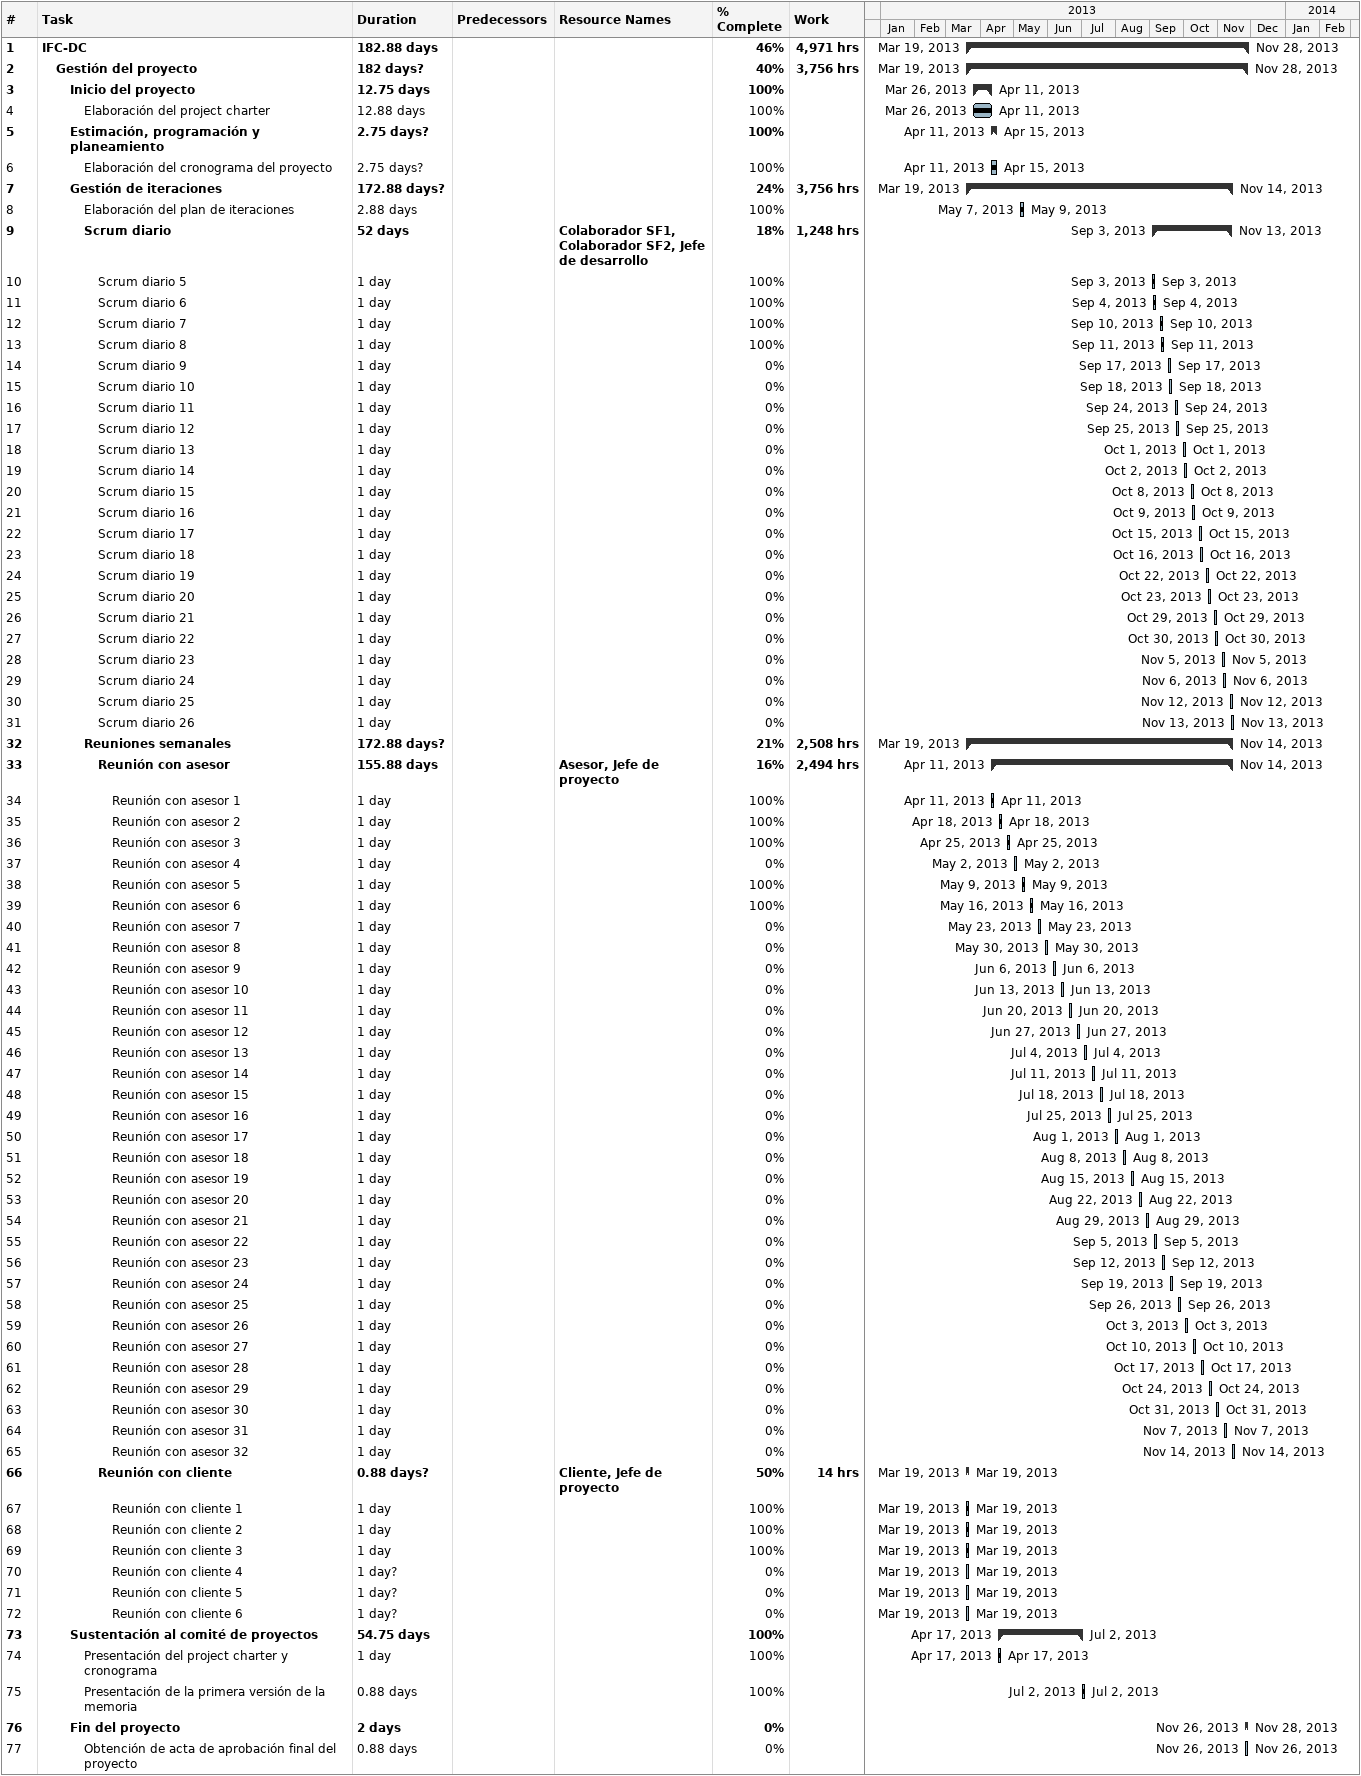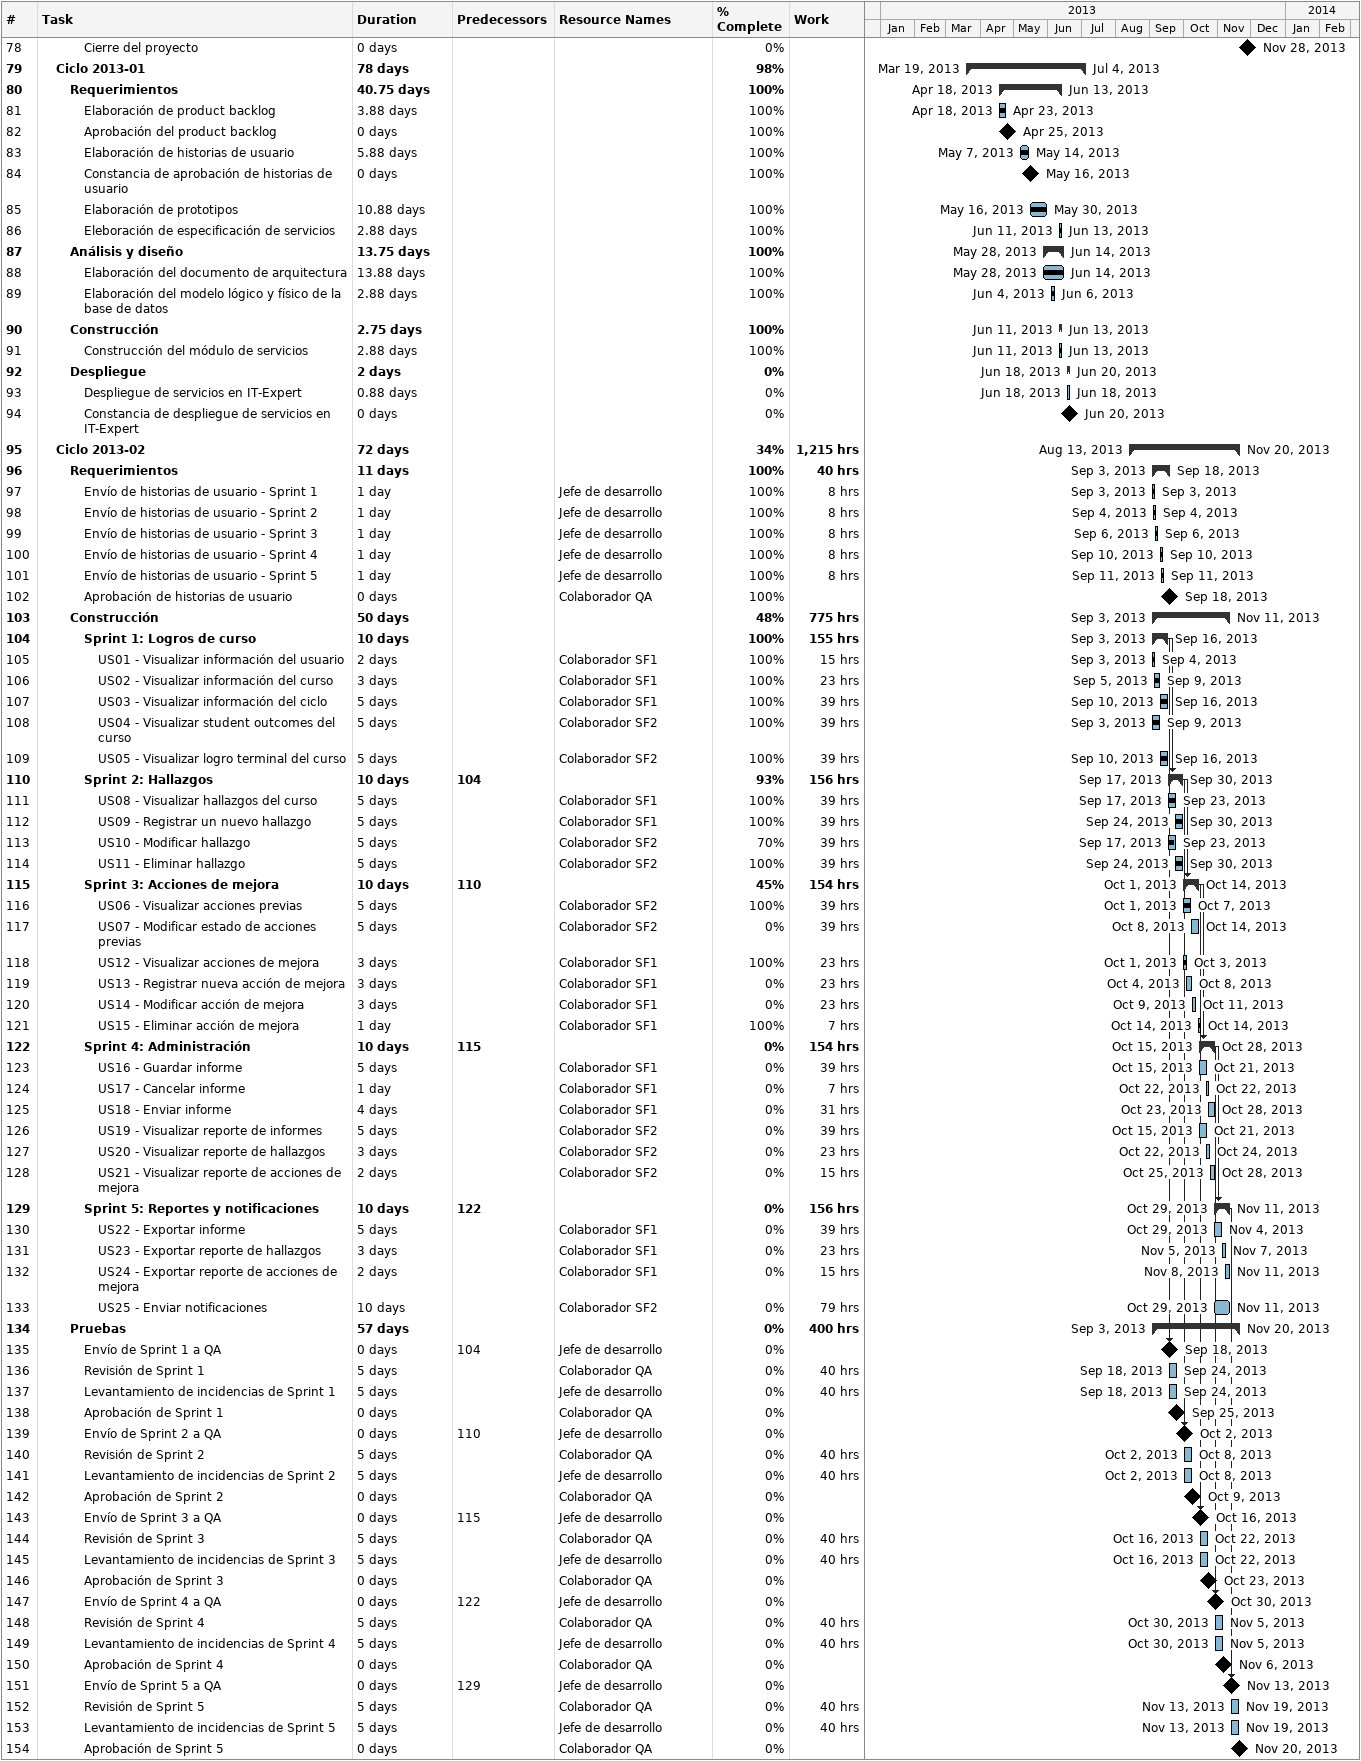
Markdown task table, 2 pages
| ID | Level | Task | Duration | Start | Finish | Predecessors | Resources | % complete | Work (h) |
|---|---|---|---|---|---|---|---|---|---|
| 1 | 1 | **IFC-DC** | 182.88d | 2013-03-19 | 2013-11-28 |  |  | 46 | 4971 |
| 2 | 2 | **Gestión del proyecto** | 182d? | 2013-03-19 | 2013-11-28 |  |  | 40 | 3756 |
| 3 | 3 | **Inicio del proyecto** | 12.75d | 2013-03-26 | 2013-04-11 |  |  | 100 |  |
| 4 | 4 | Elaboración del project charter | 12.88d | 2013-03-26 | 2013-04-11 |  |  | 100 |  |
| 5 | 3 | **Estimación, programación y planeamiento** | 2.75d? | 2013-04-11 | 2013-04-15 |  |  | 100 |  |
| 6 | 4 | Elaboración del cronograma del proyecto | 2.75d? | 2013-04-11 | 2013-04-15 |  |  | 100 |  |
| 7 | 3 | **Gestión de iteraciones** | 172.88d? | 2013-03-19 | 2013-11-14 |  |  | 24 | 3756 |
| 8 | 4 | Elaboración del plan de iteraciones | 2.88d | 2013-05-07 | 2013-05-09 |  |  | 100 |  |
| 9 | 4 | **Scrum diario** | 52d | 2013-09-03 | 2013-11-13 |  | Colaborador SF1, Colaborador SF2, Jefe de desarrollo | 18 | 1248 |
| 10 | 5 | Scrum diario 5 | 1d | 2013-09-03 | 2013-09-03 |  |  | 100 |  |
| 11 | 5 | Scrum diario 6 | 1d | 2013-09-04 | 2013-09-04 |  |  | 100 |  |
| 12 | 5 | Scrum diario 7 | 1d | 2013-09-10 | 2013-09-10 |  |  | 100 |  |
| 13 | 5 | Scrum diario 8 | 1d | 2013-09-11 | 2013-09-11 |  |  | 100 |  |
| 14 | 5 | Scrum diario 9 | 1d | 2013-09-17 | 2013-09-17 |  |  | 0 |  |
| 15 | 5 | Scrum diario 10 | 1d | 2013-09-18 | 2013-09-18 |  |  | 0 |  |
| 16 | 5 | Scrum diario 11 | 1d | 2013-09-24 | 2013-09-24 |  |  | 0 |  |
| 17 | 5 | Scrum diario 12 | 1d | 2013-09-25 | 2013-09-25 |  |  | 0 |  |
| 18 | 5 | Scrum diario 13 | 1d | 2013-10-01 | 2013-10-01 |  |  | 0 |  |
| 19 | 5 | Scrum diario 14 | 1d | 2013-10-02 | 2013-10-02 |  |  | 0 |  |
| 20 | 5 | Scrum diario 15 | 1d | 2013-10-08 | 2013-10-08 |  |  | 0 |  |
| 21 | 5 | Scrum diario 16 | 1d | 2013-10-09 | 2013-10-09 |  |  | 0 |  |
| 22 | 5 | Scrum diario 17 | 1d | 2013-10-15 | 2013-10-15 |  |  | 0 |  |
| 23 | 5 | Scrum diario 18 | 1d | 2013-10-16 | 2013-10-16 |  |  | 0 |  |
| 24 | 5 | Scrum diario 19 | 1d | 2013-10-22 | 2013-10-22 |  |  | 0 |  |
| 25 | 5 | Scrum diario 20 | 1d | 2013-10-23 | 2013-10-23 |  |  | 0 |  |
| 26 | 5 | Scrum diario 21 | 1d | 2013-10-29 | 2013-10-29 |  |  | 0 |  |
| 27 | 5 | Scrum diario 22 | 1d | 2013-10-30 | 2013-10-30 |  |  | 0 |  |
| 28 | 5 | Scrum diario 23 | 1d | 2013-11-05 | 2013-11-05 |  |  | 0 |  |
| 29 | 5 | Scrum diario 24 | 1d | 2013-11-06 | 2013-11-06 |  |  | 0 |  |
| 30 | 5 | Scrum diario 25 | 1d | 2013-11-12 | 2013-11-12 |  |  | 0 |  |
| 31 | 5 | Scrum diario 26 | 1d | 2013-11-13 | 2013-11-13 |  |  | 0 |  |
| 32 | 4 | **Reuniones semanales** | 172.88d? | 2013-03-19 | 2013-11-14 |  |  | 21 | 2508 |
| 33 | 5 | **Reunión con asesor** | 155.88d | 2013-04-11 | 2013-11-14 |  | Asesor, Jefe de proyecto | 16 | 2494 |
| 34 | 6 | Reunión con asesor 1 | 1d | 2013-04-11 | 2013-04-11 |  |  | 100 |  |
| 35 | 6 | Reunión con asesor 2 | 1d | 2013-04-18 | 2013-04-18 |  |  | 100 |  |
| 36 | 6 | Reunión con asesor 3 | 1d | 2013-04-25 | 2013-04-25 |  |  | 100 |  |
| 37 | 6 | Reunión con asesor 4 | 1d | 2013-05-02 | 2013-05-02 |  |  | 0 |  |
| 38 | 6 | Reunión con asesor 5 | 1d | 2013-05-09 | 2013-05-09 |  |  | 100 |  |
| 39 | 6 | Reunión con asesor 6 | 1d | 2013-05-16 | 2013-05-16 |  |  | 100 |  |
| 40 | 6 | Reunión con asesor 7 | 1d | 2013-05-23 | 2013-05-23 |  |  | 0 |  |
| 41 | 6 | Reunión con asesor 8 | 1d | 2013-05-30 | 2013-05-30 |  |  | 0 |  |
| 42 | 6 | Reunión con asesor 9 | 1d | 2013-06-06 | 2013-06-06 |  |  | 0 |  |
| 43 | 6 | Reunión con asesor 10 | 1d | 2013-06-13 | 2013-06-13 |  |  | 0 |  |
| 44 | 6 | Reunión con asesor 11 | 1d | 2013-06-20 | 2013-06-20 |  |  | 0 |  |
| 45 | 6 | Reunión con asesor 12 | 1d | 2013-06-27 | 2013-06-27 |  |  | 0 |  |
| 46 | 6 | Reunión con asesor 13 | 1d | 2013-07-04 | 2013-07-04 |  |  | 0 |  |
| 47 | 6 | Reunión con asesor 14 | 1d | 2013-07-11 | 2013-07-11 |  |  | 0 |  |
| 48 | 6 | Reunión con asesor 15 | 1d | 2013-07-18 | 2013-07-18 |  |  | 0 |  |
| 49 | 6 | Reunión con asesor 16 | 1d | 2013-07-25 | 2013-07-25 |  |  | 0 |  |
| 50 | 6 | Reunión con asesor 17 | 1d | 2013-08-01 | 2013-08-01 |  |  | 0 |  |
| 51 | 6 | Reunión con asesor 18 | 1d | 2013-08-08 | 2013-08-08 |  |  | 0 |  |
| 52 | 6 | Reunión con asesor 19 | 1d | 2013-08-15 | 2013-08-15 |  |  | 0 |  |
| 53 | 6 | Reunión con asesor 20 | 1d | 2013-08-22 | 2013-08-22 |  |  | 0 |  |
| 54 | 6 | Reunión con asesor 21 | 1d | 2013-08-29 | 2013-08-29 |  |  | 0 |  |
| 55 | 6 | Reunión con asesor 22 | 1d | 2013-09-05 | 2013-09-05 |  |  | 0 |  |
| 56 | 6 | Reunión con asesor 23 | 1d | 2013-09-12 | 2013-09-12 |  |  | 0 |  |
| 57 | 6 | Reunión con asesor 24 | 1d | 2013-09-19 | 2013-09-19 |  |  | 0 |  |
| 58 | 6 | Reunión con asesor 25 | 1d | 2013-09-26 | 2013-09-26 |  |  | 0 |  |
| 59 | 6 | Reunión con asesor 26 | 1d | 2013-10-03 | 2013-10-03 |  |  | 0 |  |
| 60 | 6 | Reunión con asesor 27 | 1d | 2013-10-10 | 2013-10-10 |  |  | 0 |  |
| 61 | 6 | Reunión con asesor 28 | 1d | 2013-10-17 | 2013-10-17 |  |  | 0 |  |
| 62 | 6 | Reunión con asesor 29 | 1d | 2013-10-24 | 2013-10-24 |  |  | 0 |  |
| 63 | 6 | Reunión con asesor 30 | 1d | 2013-10-31 | 2013-10-31 |  |  | 0 |  |
| 64 | 6 | Reunión con asesor 31 | 1d | 2013-11-07 | 2013-11-07 |  |  | 0 |  |
| 65 | 6 | Reunión con asesor 32 | 1d | 2013-11-14 | 2013-11-14 |  |  | 0 |  |
| 66 | 5 | **Reunión con cliente** | 0.88d? | 2013-03-19 | 2013-03-19 |  | Cliente, Jefe de proyecto | 50 | 14 |
| 67 | 6 | Reunión con cliente 1 | 1d | 2013-03-19 | 2013-03-19 |  |  | 100 |  |
| 68 | 6 | Reunión con cliente 2 | 1d | 2013-03-19 | 2013-03-19 |  |  | 100 |  |
| 69 | 6 | Reunión con cliente 3 | 1d | 2013-03-19 | 2013-03-19 |  |  | 100 |  |
| 70 | 6 | Reunión con cliente 4 | 1d? | 2013-03-19 | 2013-03-19 |  |  | 0 |  |
| 71 | 6 | Reunión con cliente 5 | 1d? | 2013-03-19 | 2013-03-19 |  |  | 0 |  |
| 72 | 6 | Reunión con cliente 6 | 1d? | 2013-03-19 | 2013-03-19 |  |  | 0 |  |
| 73 | 3 | **Sustentación al comité de proyectos** | 54.75d | 2013-04-17 | 2013-07-02 |  |  | 100 |  |
| 74 | 4 | Presentación del project charter y cronograma | 1d | 2013-04-17 | 2013-04-17 |  |  | 100 |  |
| 75 | 4 | Presentación de la primera versión de la memoria | 0.88d | 2013-07-02 | 2013-07-02 |  |  | 100 |  |
| 76 | 3 | **Fin del proyecto** | 2d | 2013-11-26 | 2013-11-28 |  |  | 0 |  |
| 77 | 4 | Obtención de acta de aprobación final del proyecto | 0.88d | 2013-11-26 | 2013-11-26 |  |  | 0 |  |
| 78 | 4 | Cierre del proyecto | 0d | 2013-11-28 | 2013-11-28 |  |  | 0 |  |
| 79 | 2 | **Ciclo 2013-01** | 78d | 2013-03-19 | 2013-07-04 |  |  | 98 |  |
| 80 | 3 | **Requerimientos** | 40.75d | 2013-04-18 | 2013-06-13 |  |  | 100 |  |
| 81 | 4 | Elaboración de product backlog | 3.88d | 2013-04-18 | 2013-04-23 |  |  | 100 |  |
| 82 | 4 | Aprobación del product backlog | 0d | 2013-04-25 | 2013-04-25 |  |  | 100 |  |
| 83 | 4 | Elaboración de historias de usuario | 5.88d | 2013-05-07 | 2013-05-14 |  |  | 100 |  |
| 84 | 4 | Constancia de aprobación de historias de usuario | 0d | 2013-05-16 | 2013-05-16 |  |  | 100 |  |
| 85 | 4 | Elaboración de prototipos | 10.88d | 2013-05-16 | 2013-05-30 |  |  | 100 |  |
| 86 | 4 | Eleboración de especificación de servicios | 2.88d | 2013-06-11 | 2013-06-13 |  |  | 100 |  |
| 87 | 3 | **Análisis y diseño** | 13.75d | 2013-05-28 | 2013-06-14 |  |  | 100 |  |
| 88 | 4 | Elaboración del documento de arquitectura | 13.88d | 2013-05-28 | 2013-06-14 |  |  | 100 |  |
| 89 | 4 | Elaboración del modelo lógico y físico de la base de datos | 2.88d | 2013-06-04 | 2013-06-06 |  |  | 100 |  |
| 90 | 3 | **Construcción** | 2.75d | 2013-06-11 | 2013-06-13 |  |  | 100 |  |
| 91 | 4 | Construcción del módulo de servicios | 2.88d | 2013-06-11 | 2013-06-13 |  |  | 100 |  |
| 92 | 3 | **Despliegue** | 2d | 2013-06-18 | 2013-06-20 |  |  | 0 |  |
| 93 | 4 | Despliegue de servicios en IT-Expert | 0.88d | 2013-06-18 | 2013-06-18 |  |  | 0 |  |
| 94 | 4 | Constancia de despliegue de servicios en IT-Expert | 0d | 2013-06-20 | 2013-06-20 |  |  | 0 |  |
| 95 | 2 | **Ciclo 2013-02** | 72d | 2013-08-13 | 2013-11-20 |  |  | 34 | 1215 |
| 96 | 3 | **Requerimientos** | 11d | 2013-09-03 | 2013-09-18 |  |  | 100 | 40 |
| 97 | 4 | Envío de historias de usuario - Sprint 1 | 1d | 2013-09-03 | 2013-09-03 |  | Jefe de desarrollo | 100 | 8 |
| 98 | 4 | Envío de historias de usuario - Sprint 2 | 1d | 2013-09-04 | 2013-09-04 |  | Jefe de desarrollo | 100 | 8 |
| 99 | 4 | Envío de historias de usuario - Sprint 3 | 1d | 2013-09-06 | 2013-09-06 |  | Jefe de desarrollo | 100 | 8 |
| 100 | 4 | Envío de historias de usuario - Sprint 4 | 1d | 2013-09-10 | 2013-09-10 |  | Jefe de desarrollo | 100 | 8 |
| 101 | 4 | Envío de historias de usuario - Sprint 5 | 1d | 2013-09-11 | 2013-09-11 |  | Jefe de desarrollo | 100 | 8 |
| 102 | 4 | Aprobación de historias de usuario | 0d | 2013-09-18 | 2013-09-18 |  | Colaborador QA | 100 |  |
| 103 | 3 | **Construcción** | 50d | 2013-09-03 | 2013-11-11 |  |  | 48 | 775 |
| 104 | 4 | **Sprint 1: Logros de curso** | 10d | 2013-09-03 | 2013-09-16 |  |  | 100 | 155 |
| 105 | 5 | US01 - Visualizar información del usuario | 2d | 2013-09-03 | 2013-09-04 |  | Colaborador SF1 | 100 | 15 |
| 106 | 5 | US02 - Visualizar información del curso | 3d | 2013-09-05 | 2013-09-09 |  | Colaborador SF1 | 100 | 23 |
| 107 | 5 | US03 - Visualizar información del ciclo | 5d | 2013-09-10 | 2013-09-16 |  | Colaborador SF1 | 100 | 39 |
| 108 | 5 | US04 - Visualizar student outcomes del curso | 5d | 2013-09-03 | 2013-09-09 |  | Colaborador SF2 | 100 | 39 |
| 109 | 5 | US05 - Visualizar logro terminal del curso | 5d | 2013-09-10 | 2013-09-16 |  | Colaborador SF2 | 100 | 39 |
| 110 | 4 | **Sprint 2: Hallazgos** | 10d | 2013-09-17 | 2013-09-30 | 104 |  | 93 | 156 |
| 111 | 5 | US08 - Visualizar hallazgos del curso | 5d | 2013-09-17 | 2013-09-23 |  | Colaborador SF1 | 100 | 39 |
| 112 | 5 | US09 - Registrar un nuevo hallazgo | 5d | 2013-09-24 | 2013-09-30 |  | Colaborador SF1 | 100 | 39 |
| 113 | 5 | US10 - Modificar hallazgo | 5d | 2013-09-17 | 2013-09-23 |  | Colaborador SF2 | 70 | 39 |
| 114 | 5 | US11 - Eliminar hallazgo | 5d | 2013-09-24 | 2013-09-30 |  | Colaborador SF2 | 100 | 39 |
| 115 | 4 | **Sprint 3: Acciones de mejora** | 10d | 2013-10-01 | 2013-10-14 | 110 |  | 45 | 154 |
| 116 | 5 | US06 - Visualizar acciones previas | 5d | 2013-10-01 | 2013-10-07 |  | Colaborador SF2 | 100 | 39 |
| 117 | 5 | US07 - Modificar estado de acciones previas | 5d | 2013-10-08 | 2013-10-14 |  | Colaborador SF2 | 0 | 39 |
| 118 | 5 | US12 - Visualizar acciones de mejora | 3d | 2013-10-01 | 2013-10-03 |  | Colaborador SF1 | 100 | 23 |
| 119 | 5 | US13 - Registrar nueva acción de mejora | 3d | 2013-10-04 | 2013-10-08 |  | Colaborador SF1 | 0 | 23 |
| 120 | 5 | US14 - Modificar acción de mejora | 3d | 2013-10-09 | 2013-10-11 |  | Colaborador SF1 | 0 | 23 |
| 121 | 5 | US15 - Eliminar acción de mejora | 1d | 2013-10-14 | 2013-10-14 |  | Colaborador SF1 | 100 | 7 |
| 122 | 4 | **Sprint 4: Administración** | 10d | 2013-10-15 | 2013-10-28 | 115 |  | 0 | 154 |
| 123 | 5 | US16 - Guardar informe | 5d | 2013-10-15 | 2013-10-21 |  | Colaborador SF1 | 0 | 39 |
| 124 | 5 | US17 - Cancelar informe | 1d | 2013-10-22 | 2013-10-22 |  | Colaborador SF1 | 0 | 7 |
| 125 | 5 | US18 - Enviar informe | 4d | 2013-10-23 | 2013-10-28 |  | Colaborador SF1 | 0 | 31 |
| 126 | 5 | US19 - Visualizar reporte de informes | 5d | 2013-10-15 | 2013-10-21 |  | Colaborador SF2 | 0 | 39 |
| 127 | 5 | US20 - Visualizar reporte de hallazgos | 3d | 2013-10-22 | 2013-10-24 |  | Colaborador SF2 | 0 | 23 |
| 128 | 5 | US21 - Visualizar reporte de acciones de mejora | 2d | 2013-10-25 | 2013-10-28 |  | Colaborador SF2 | 0 | 15 |
| 129 | 4 | **Sprint 5: Reportes y notificaciones** | 10d | 2013-10-29 | 2013-11-11 | 122 |  | 0 | 156 |
| 130 | 5 | US22 - Exportar informe | 5d | 2013-10-29 | 2013-11-04 |  | Colaborador SF1 | 0 | 39 |
| 131 | 5 | US23 - Exportar reporte de hallazgos | 3d | 2013-11-05 | 2013-11-07 |  | Colaborador SF1 | 0 | 23 |
| 132 | 5 | US24 - Exportar reporte de acciones de mejora | 2d | 2013-11-08 | 2013-11-11 |  | Colaborador SF1 | 0 | 15 |
| 133 | 5 | US25 - Enviar notificaciones | 10d | 2013-10-29 | 2013-11-11 |  | Colaborador SF2 | 0 | 79 |
| 134 | 3 | **Pruebas** | 57d | 2013-09-03 | 2013-11-20 |  |  | 0 | 400 |
| 135 | 4 | Envío de Sprint 1 a QA | 0d | 2013-09-18 | 2013-09-18 | 104 | Jefe de desarrollo | 0 |  |
| 136 | 4 | Revisión de Sprint 1 | 5d | 2013-09-18 | 2013-09-24 |  | Colaborador QA | 0 | 40 |
| 137 | 4 | Levantamiento de incidencias de Sprint 1 | 5d | 2013-09-18 | 2013-09-24 |  | Jefe de desarrollo | 0 | 40 |
| 138 | 4 | Aprobación de Sprint 1 | 0d | 2013-09-25 | 2013-09-25 |  | Colaborador QA | 0 |  |
| 139 | 4 | Envío de Sprint 2 a QA | 0d | 2013-10-02 | 2013-10-02 | 110 | Jefe de desarrollo | 0 |  |
| 140 | 4 | Revisión de Sprint 2 | 5d | 2013-10-02 | 2013-10-08 |  | Colaborador QA | 0 | 40 |
| 141 | 4 | Levantamiento de incidencias de Sprint 2 | 5d | 2013-10-02 | 2013-10-08 |  | Jefe de desarrollo | 0 | 40 |
| 142 | 4 | Aprobación de Sprint 2 | 0d | 2013-10-09 | 2013-10-09 |  | Colaborador QA | 0 |  |
| 143 | 4 | Envío de Sprint 3 a QA | 0d | 2013-10-16 | 2013-10-16 | 115 | Jefe de desarrollo | 0 |  |
| 144 | 4 | Revisión de Sprint 3 | 5d | 2013-10-16 | 2013-10-22 |  | Colaborador QA | 0 | 40 |
| 145 | 4 | Levantamiento de incidencias de Sprint 3 | 5d | 2013-10-16 | 2013-10-22 |  | Jefe de desarrollo | 0 | 40 |
| 146 | 4 | Aprobación de Sprint 3 | 0d | 2013-10-23 | 2013-10-23 |  | Colaborador QA | 0 |  |
| 147 | 4 | Envío de Sprint 4 a QA | 0d | 2013-10-30 | 2013-10-30 | 122 | Jefe de desarrollo | 0 |  |
| 148 | 4 | Revisión de Sprint 4 | 5d | 2013-10-30 | 2013-11-05 |  | Colaborador QA | 0 | 40 |
| 149 | 4 | Levantamiento de incidencias de Sprint 4 | 5d | 2013-10-30 | 2013-11-05 |  | Jefe de desarrollo | 0 | 40 |
| 150 | 4 | Aprobación de Sprint 4 | 0d | 2013-11-06 | 2013-11-06 |  | Colaborador QA | 0 |  |
| 151 | 4 | Envío de Sprint 5 a QA | 0d | 2013-11-13 | 2013-11-13 | 129 | Jefe de desarrollo | 0 |  |
| 152 | 4 | Revisión de Sprint 5 | 5d | 2013-11-13 | 2013-11-19 |  | Colaborador QA | 0 | 40 |
| 153 | 4 | Levantamiento de incidencias de Sprint 5 | 5d | 2013-11-13 | 2013-11-19 |  | Jefe de desarrollo | 0 | 40 |
| 154 | 4 | Aprobación de Sprint 5 | 0d | 2013-11-20 | 2013-11-20 |  | Colaborador QA | 0 |  |
